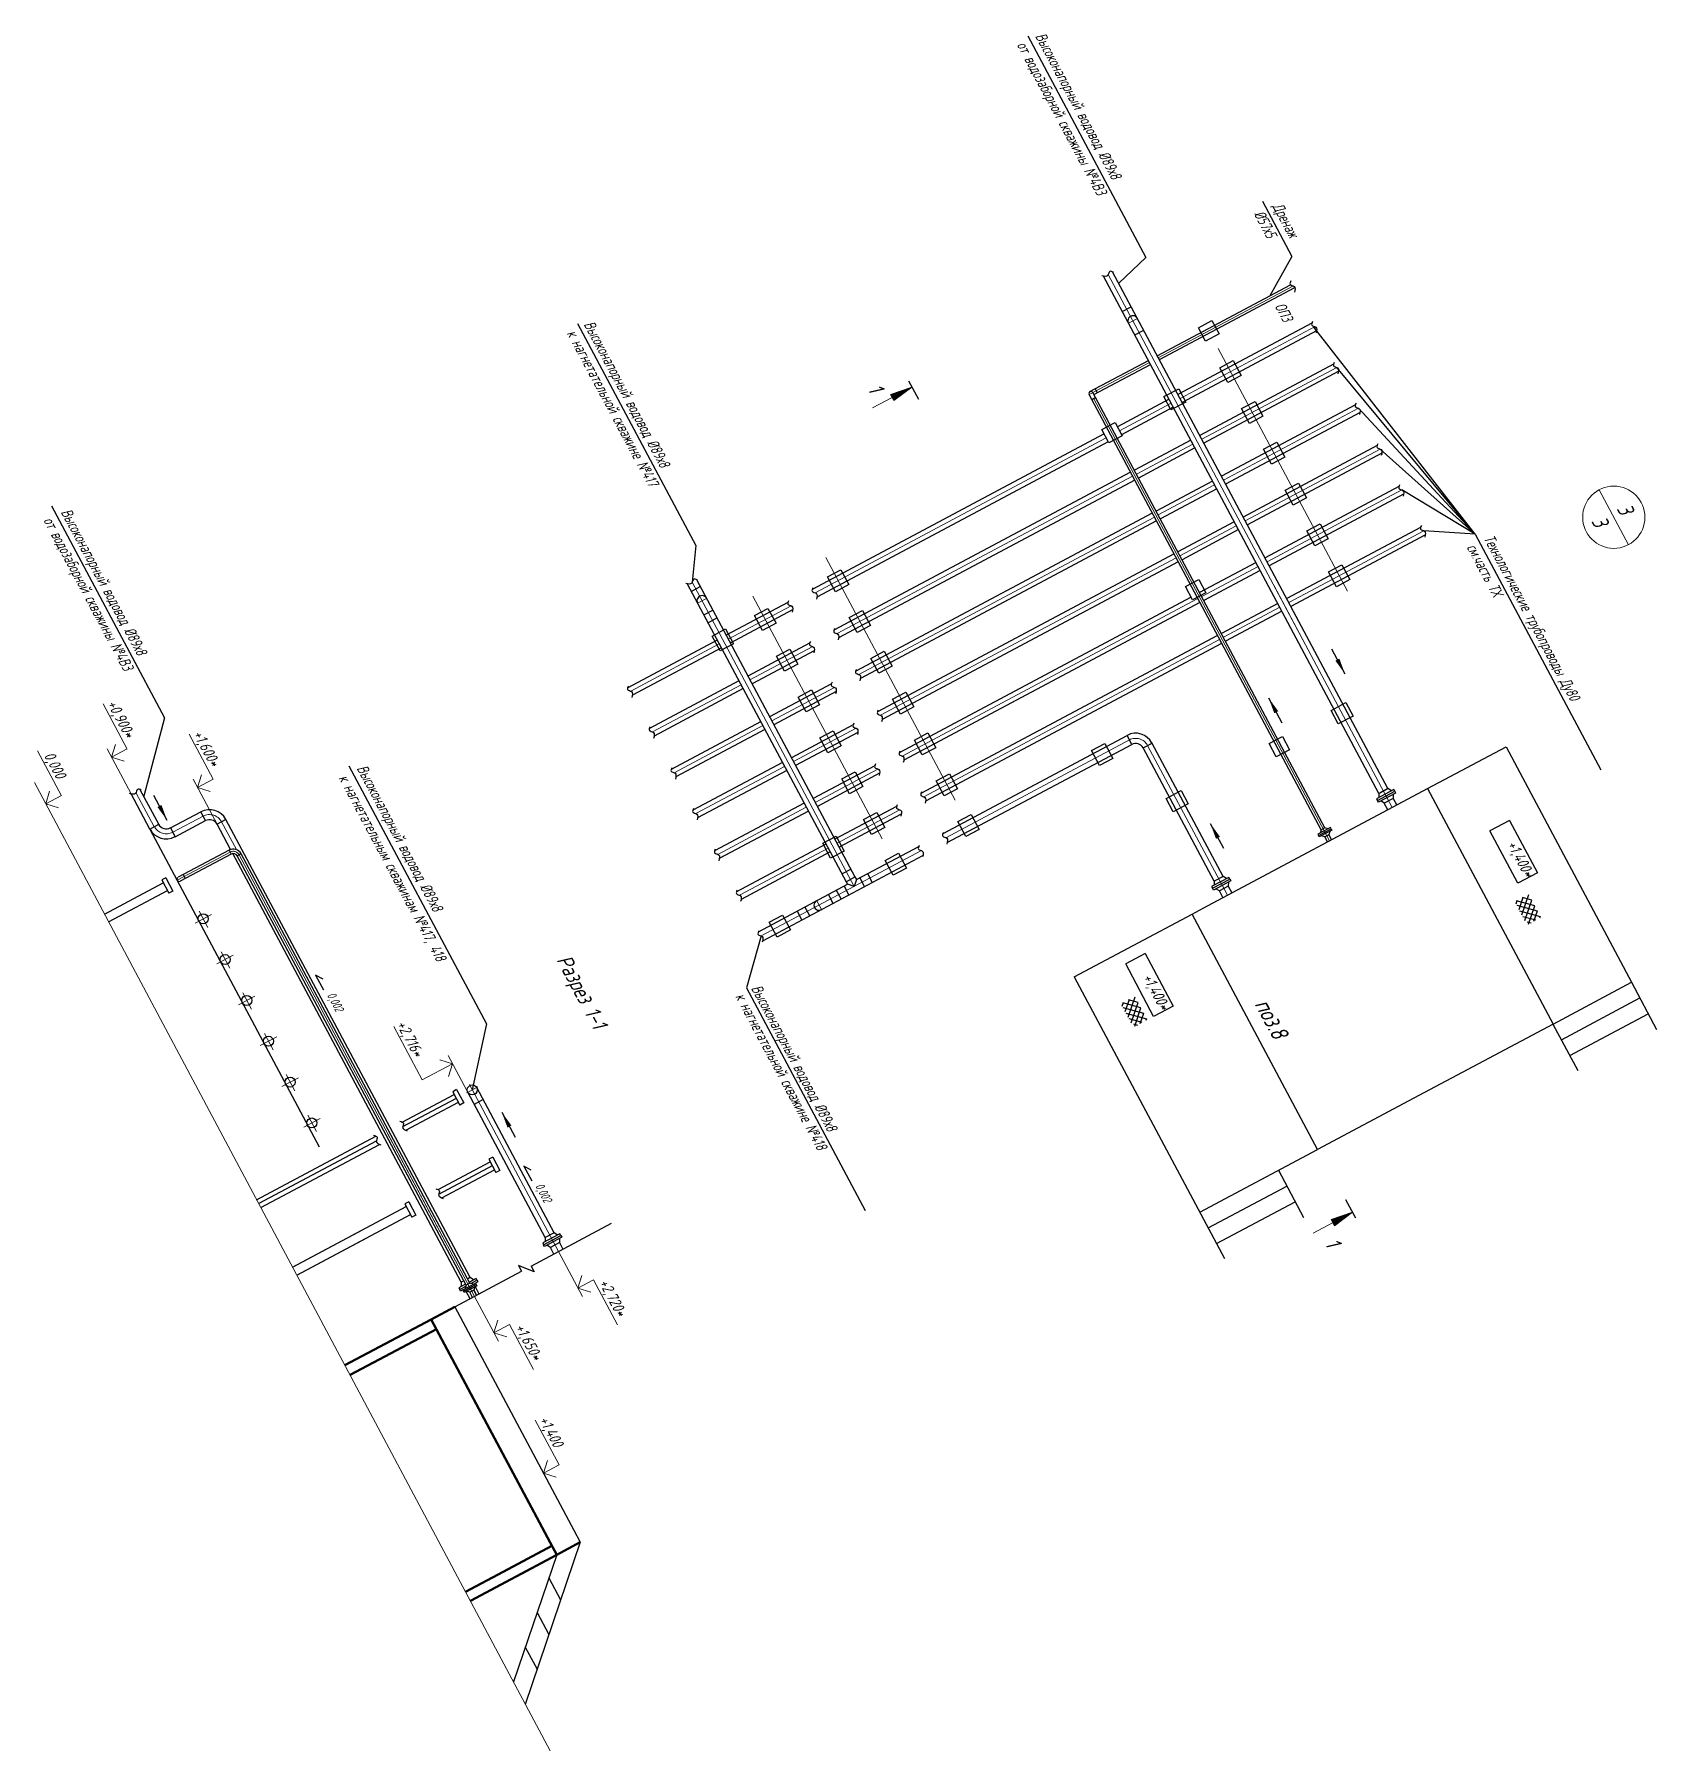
# Model space of a CAD drawing. Extents: x 5370511 to 5386565, y 1010429 to 1053793.
# Drawn here: x 5386550.83 to 5386565.42, y 1010429.3 to 1010444.74 of the extents above.
import ezdxf
from ezdxf.enums import TextEntityAlignment as Align

# ---------------------------------------------------------------- set-up
doc = ezdxf.new("R2010")
doc.units = 0
doc.linetypes.add('осевая2', pattern=[12.5, 8, -1.5, 1.5, -1.5])
for name, color, linetype, lineweight in [('Выноски', 7, 'CONTINUOUS', 18), ('ОНИГМ', 7, 'CONTINUOUS', 30), ('Осевые', 7, 'осевая2', 18), ('Размеры', 7, 'CONTINUOUS', 18), ('Технология 0.2', 7, 'CONTINUOUS', 20), ('Технология 0.5', 7, 'CONTINUOUS', 50)]:
    doc.layers.add(name, color=color, linetype=linetype, lineweight=lineweight)
doc.layers.add('Текст', color=7, linetype='CONTINUOUS')
doc.styles.add('ГОСТ', font='gost_ful.shx', dxfattribs={"oblique": 15})
doc.linetypes.add('земля', pattern='A,15,[35,ESKDSHAPES.SHX,S=1,R=0,X=0,Y=0],0.1', length=15.1)

msp = doc.modelspace()

# ---------------------------------------------------------------- hatches: boundary and pattern name
at = {"layer": 'Размеры'}
h = msp.add_hatch(color=256, dxfattribs=at)
h.dxf.hatch_style = 1
h.paths.add_polyline_path([(5386558.717, 1010441.564), (5386558.555, 1010441.442), (5386558.54, 1010441.47), (5386558.525, 1010441.498)])
h = msp.add_hatch(color=256, dxfattribs=at)
h.dxf.hatch_style = 1
h.paths.add_polyline_path([(5386562.68, 1010434.142), (5386562.488, 1010434.076), (5386562.503, 1010434.048), (5386562.518, 1010434.02)])

# ---------------------------------------------------------------- linework, layer by layer
at = {"layer": 'Выноски'}
msp.add_line((5386564.899, 1010440.64), (5386565.162, 1010440.146), dxfattribs=at)
at = {"layer": 'Выноски', "lineweight": 9}
for p, q in [((5386551.661, 1010438.308), (5386551.446, 1010438.713)), ((5386551.52, 1010438.234), (5386551.555, 1010438.348)), ((5386552.434, 1010438.037), (5386552.219, 1010438.441)), ((5386551.069, 1010437.888), (5386550.853, 1010438.293)), ((5386551.696, 1010437.904), (5386551.48, 1010438.309)), ((5386551.52, 1010438.234), (5386551.661, 1010438.309)), ((5386551.52, 1010438.234), (5386551.635, 1010438.199)), ((5386552.469, 1010437.632), (5386552.253, 1010438.037)), ((5386552.293, 1010437.962), (5386552.328, 1010438.077)), ((5386552.293, 1010437.962), (5386552.434, 1010438.037)), ((5386550.928, 1010437.814), (5386550.963, 1010437.928)), ((5386550.928, 1010437.814), (5386551.069, 1010437.889)), ((5386552.293, 1010437.962), (5386552.408, 1010437.927)), ((5386550.928, 1010437.814), (5386551.043, 1010437.779)), ((5386554.315, 1010435.332), (5386554.059, 1010435.812)), ((5386554.763, 1010435.147), (5386554.547, 1010435.552)), ((5386554.587, 1010435.477), (5386554.315, 1010435.332)), ((5386554.587, 1010435.477), (5386554.472, 1010435.512)), ((5386554.587, 1010435.477), (5386554.552, 1010435.362)), ((5386555.539, 1010433.787), (5386555.755, 1010433.382)), ((5386555.715, 1010433.457), (5386555.75, 1010433.572)), ((5386555.715, 1010433.457), (5386555.856, 1010433.532)), ((5386555.715, 1010433.457), (5386555.83, 1010433.422)), ((5386555.856, 1010433.532), (5386556.071, 1010433.128)), ((5386554.784, 1010433.384), (5386554.999, 1010432.98)), ((5386554.959, 1010433.055), (5386554.994, 1010433.169)), ((5386554.959, 1010433.055), (5386555.1, 1010433.13)), ((5386555.1, 1010433.13), (5386555.316, 1010432.725)), ((5386554.959, 1010433.055), (5386555.074, 1010433.02)), ((5386555.546, 1010431.867), (5386555.331, 1010432.271)), ((5386555.406, 1010431.792), (5386555.441, 1010431.907)), ((5386555.406, 1010431.792), (5386555.546, 1010431.867)), ((5386555.406, 1010431.792), (5386555.52, 1010431.757))]:
    msp.add_line(p, q, dxfattribs=at)
at = {"layer": 'Выноски'}
msp.add_circle((5386565.031, 1010440.393), 0.28, dxfattribs=at)
at = {"layer": 'ОНИГМ', "color": 7, "lineweight": -2}
for p, q in [((5386559.76, 1010444.725), (5386560.823, 1010442.729)), ((5386561.871, 1010443.235), (5386562.136, 1010442.739)), ((5386560.823, 1010442.729), (5386560.578, 1010442.498)), ((5386562.136, 1010442.739), (5386561.937, 1010442.385)), ((5386555.712, 1010442.135), (5386556.775, 1010440.139)), ((5386563.785, 1010440.242), (5386562.334, 1010442.103)), ((5386563.785, 1010440.242), (5386562.539, 1010441.741)), ((5386563.785, 1010440.242), (5386562.735, 1010441.373)), ((5386563.785, 1010440.242), (5386562.931, 1010441.006)), ((5386550.979, 1010440.496), (5386551.996, 1010438.589)), ((5386563.785, 1010440.242), (5386563.126, 1010440.639)), ((5386563.785, 1010440.242), (5386563.322, 1010440.272)), ((5386563.785, 1010440.242), (5386564.914, 1010438.122)), ((5386556.775, 1010440.139), (5386556.742, 1010439.808)), ((5386551.996, 1010438.589), (5386551.809, 1010437.884)), ((5386553.654, 1010438.156), (5386554.891, 1010435.835)), ((5386551.864, 1010437.588), (5386553.388, 1010434.728)), ((5386557.363, 1010436.626), (5386557.231, 1010436.16)), ((5386553.422, 1010436.238), (5386553.355, 1010436.274)), ((5386553.355, 1010436.274), (5386553.426, 1010436.141)), ((5386557.231, 1010436.16), (5386558.299, 1010434.156)), ((5386554.891, 1010435.835), (5386554.764, 1010435.241)), ((5386555.295, 1010434.52), (5386555.228, 1010434.556)), ((5386555.228, 1010434.556), (5386555.299, 1010434.423)), ((5386555.294, 1010433.656), (5386556.018, 1010434.042)), ((5386554.607, 1010433.29), (5386555.208, 1010433.61)), ((5386555.321, 1010433.605), (5386555.181, 1010433.661)), ((5386555.181, 1010433.661), (5386555.208, 1010433.61)), ((5386555.294, 1010433.656), (5386555.321, 1010433.605)), ((5386554.748, 1010433.365), (5386554.858, 1010433.424))]:
    msp.add_line(p, q, dxfattribs=at)
at = {"layer": 'ОНИГМ', "color": 7}
for p, q in [((5386562.919, 1010437.909), (5386560.44, 1010442.563)), ((5386563, 1010437.952), (5386560.523, 1010442.601)), ((5386560.925, 1010441.846), (5386562.124, 1010442.484)), ((5386560.944, 1010441.811), (5386562.162, 1010442.46)), ((5386560.609, 1010442.244), (5386560.69, 1010442.287)), ((5386560.722, 1010442.033), (5386560.803, 1010442.075)), ((5386560.32, 1010441.523), (5386560.845, 1010441.803)), ((5386560.356, 1010441.498), (5386560.863, 1010441.768)), ((5386556.698, 1010439.795), (5386558.126, 1010437.114)), ((5386556.734, 1010439.726), (5386556.815, 1010439.769)), ((5386556.781, 1010439.832), (5386558.206, 1010437.157)), ((5386556.847, 1010439.514), (5386556.927, 1010439.557)), ((5386558.998, 1010437.549), (5386560.654, 1010438.431)), ((5386559.036, 1010437.466), (5386560.696, 1010438.35)), ((5386560.696, 1010438.35), (5386560.653, 1010438.431)), ((5386560.797, 1010438.32), (5386560.878, 1010438.362)), ((5386561.517, 1010437.162), (5386560.877, 1010438.363)), ((5386561.437, 1010437.119), (5386560.797, 1010438.32)), ((5386552.049, 1010437.599), (5386552.322, 1010437.744)), ((5386552.092, 1010437.519), (5386552.364, 1010437.664)), ((5386552.591, 1010437.404), (5386552.469, 1010437.632)), ((5386554.718, 1010433.605), (5386552.549, 1010437.675)), ((5386558.219, 1010437.133), (5386558.78, 1010437.432)), ((5386554.637, 1010433.562), (5386552.61, 1010437.368)), ((5386557.377, 1010436.582), (5386558.818, 1010437.35)), ((5386557.338, 1010436.664), (5386558.138, 1010437.091)), ((5386558.126, 1010437.114), (5386558.206, 1010437.157)), ((5386558.126, 1010437.114), (5386558.138, 1010437.091)), ((5386558.2, 1010437.072), (5386558.138, 1010437.091)), ((5386558.219, 1010437.133), (5386558.2, 1010437.072)), ((5386558.206, 1010437.157), (5386558.219, 1010437.133)), ((5386558.249, 1010437.149), (5386558.292, 1010437.069)), ((5386558.01, 1010436.919), (5386557.968, 1010437)), ((5386558.108, 1010437.074), (5386558.15, 1010436.994)), ((5386557.799, 1010436.806), (5386557.756, 1010436.887)), ((5386555.501, 1010433.956), (5386554.804, 1010435.263)), ((5386555.42, 1010433.913), (5386554.724, 1010435.22)), ((5386554.862, 1010435.154), (5386554.782, 1010435.111)), ((5386554.665, 1010433.511), (5386554.637, 1010433.562)), ((5386554.745, 1010433.554), (5386554.718, 1010433.605))]:
    msp.add_line(p, q, dxfattribs=at)
at = {"layer": 'ОНИГМ', "color": 253, "lineweight": -2}
for p, q in [((5386562.315, 1010442.138), (5386561.111, 1010441.496)), ((5386562.358, 1010442.07), (5386561.149, 1010441.426)), ((5386562.511, 1010441.771), (5386561.307, 1010441.129)), ((5386561.488, 1010441.738), (5386561.608, 1010441.802)), ((5386561.56, 1010441.604), (5386561.488, 1010441.738)), ((5386561.608, 1010441.802), (5386561.68, 1010441.668)), ((5386562.553, 1010441.703), (5386561.344, 1010441.059)), ((5386561.68, 1010441.668), (5386561.56, 1010441.604)), ((5386561.031, 1010441.454), (5386560.566, 1010441.206)), ((5386561.684, 1010441.371), (5386561.804, 1010441.435)), ((5386561.804, 1010441.435), (5386561.875, 1010441.301)), ((5386561.068, 1010441.383), (5386560.604, 1010441.135)), ((5386562.707, 1010441.404), (5386561.502, 1010440.762)), ((5386562.749, 1010441.336), (5386561.54, 1010440.692)), ((5386561.755, 1010441.237), (5386561.684, 1010441.371)), ((5386561.875, 1010441.301), (5386561.755, 1010441.237)), ((5386560.446, 1010441.142), (5386557.821, 1010439.744)), ((5386560.484, 1010441.071), (5386557.864, 1010439.675)), ((5386561.226, 1010441.086), (5386560.719, 1010440.816)), ((5386561.264, 1010441.016), (5386560.757, 1010440.746)), ((5386562.902, 1010441.037), (5386561.698, 1010440.395)), ((5386562.944, 1010440.968), (5386561.736, 1010440.324)), ((5386561.88, 1010441.004), (5386562, 1010441.068)), ((5386561.951, 1010440.87), (5386561.88, 1010441.004)), ((5386562, 1010441.068), (5386562.071, 1010440.934)), ((5386560.684, 1010440.798), (5386558.017, 1010439.376)), ((5386562.071, 1010440.934), (5386561.951, 1010440.87)), ((5386560.722, 1010440.727), (5386558.059, 1010439.308)), ((5386561.422, 1010440.719), (5386560.915, 1010440.449)), ((5386561.46, 1010440.649), (5386560.953, 1010440.379)), ((5386563.098, 1010440.669), (5386561.894, 1010440.028)), ((5386562.075, 1010440.637), (5386562.195, 1010440.701)), ((5386562.195, 1010440.701), (5386562.267, 1010440.567)), ((5386563.14, 1010440.601), (5386561.931, 1010439.957)), ((5386562.147, 1010440.503), (5386562.075, 1010440.637)), ((5386562.267, 1010440.567), (5386562.147, 1010440.503)), ((5386560.88, 1010440.43), (5386558.213, 1010439.009)), ((5386560.918, 1010440.36), (5386558.255, 1010438.941)), ((5386561.618, 1010440.352), (5386561.111, 1010440.082)), ((5386562.271, 1010440.27), (5386562.391, 1010440.334)), ((5386562.391, 1010440.334), (5386562.462, 1010440.199)), ((5386561.655, 1010440.282), (5386561.148, 1010440.011)), ((5386563.293, 1010440.302), (5386562.089, 1010439.661)), ((5386563.336, 1010440.234), (5386562.127, 1010439.59)), ((5386562.342, 1010440.136), (5386562.271, 1010440.27)), ((5386562.462, 1010440.199), (5386562.342, 1010440.136)), ((5386561.076, 1010440.063), (5386558.408, 1010438.642)), ((5386557.958, 1010439.857), (5386558.078, 1010439.921)), ((5386558.078, 1010439.921), (5386558.15, 1010439.787)), ((5386561.113, 1010439.993), (5386558.45, 1010438.574)), ((5386561.813, 1010439.985), (5386561.306, 1010439.715)), ((5386561.851, 1010439.914), (5386561.344, 1010439.644)), ((5386562.466, 1010439.903), (5386562.586, 1010439.966)), ((5386562.538, 1010439.768), (5386562.466, 1010439.903)), ((5386562.586, 1010439.966), (5386562.658, 1010439.832)), ((5386558.03, 1010439.723), (5386557.958, 1010439.857)), ((5386558.15, 1010439.787), (5386558.03, 1010439.723)), ((5386562.658, 1010439.832), (5386562.538, 1010439.768)), ((5386557.603, 1010439.627), (5386557.048, 1010439.331)), ((5386557.304, 1010439.509), (5386557.424, 1010439.573)), ((5386557.424, 1010439.573), (5386557.496, 1010439.439)), ((5386561.229, 1010439.674), (5386558.604, 1010438.275)), ((5386561.309, 1010439.626), (5386558.646, 1010438.207)), ((5386562.009, 1010439.618), (5386561.502, 1010439.348)), ((5386557.645, 1010439.559), (5386557.085, 1010439.261)), ((5386557.376, 1010439.375), (5386557.304, 1010439.509)), ((5386557.496, 1010439.439), (5386557.376, 1010439.375)), ((5386558.154, 1010439.49), (5386558.274, 1010439.554)), ((5386558.225, 1010439.356), (5386558.154, 1010439.49)), ((5386558.345, 1010439.42), (5386558.225, 1010439.356)), ((5386558.274, 1010439.554), (5386558.345, 1010439.42)), ((5386562.046, 1010439.547), (5386561.54, 1010439.277)), ((5386556.967, 1010439.288), (5386556.162, 1010438.859)), ((5386557.798, 1010439.26), (5386557.243, 1010438.964)), ((5386561.467, 1010439.329), (5386558.799, 1010437.908)), ((5386561.504, 1010439.258), (5386558.842, 1010437.84)), ((5386557.005, 1010439.218), (5386556.204, 1010438.791)), ((5386557.84, 1010439.192), (5386557.281, 1010438.894)), ((5386557.5, 1010439.142), (5386557.62, 1010439.206)), ((5386557.571, 1010439.008), (5386557.5, 1010439.142)), ((5386557.62, 1010439.206), (5386557.691, 1010439.072)), ((5386558.349, 1010439.123), (5386558.469, 1010439.187)), ((5386558.421, 1010438.989), (5386558.349, 1010439.123)), ((5386558.469, 1010439.187), (5386558.541, 1010439.053)), ((5386557.691, 1010439.072), (5386557.571, 1010439.008)), ((5386558.541, 1010439.053), (5386558.421, 1010438.989)), ((5386557.163, 1010438.921), (5386556.357, 1010438.492)), ((5386557.2, 1010438.851), (5386556.4, 1010438.424)), ((5386557.994, 1010438.893), (5386557.439, 1010438.597)), ((5386558.036, 1010438.825), (5386557.477, 1010438.526)), ((5386557.696, 1010438.775), (5386557.816, 1010438.839)), ((5386557.816, 1010438.839), (5386557.887, 1010438.704)), ((5386558.545, 1010438.756), (5386558.665, 1010438.82)), ((5386558.665, 1010438.82), (5386558.737, 1010438.686)), ((5386557.767, 1010438.641), (5386557.696, 1010438.775)), ((5386557.887, 1010438.704), (5386557.767, 1010438.641)), ((5386558.616, 1010438.622), (5386558.545, 1010438.756)), ((5386558.737, 1010438.686), (5386558.616, 1010438.622)), ((5386557.358, 1010438.554), (5386556.553, 1010438.125)), ((5386557.396, 1010438.484), (5386556.595, 1010438.057)), ((5386558.189, 1010438.526), (5386557.635, 1010438.23)), ((5386558.232, 1010438.457), (5386557.672, 1010438.159)), ((5386557.891, 1010438.408), (5386558.011, 1010438.471)), ((5386557.963, 1010438.273), (5386557.891, 1010438.408)), ((5386558.083, 1010438.337), (5386557.963, 1010438.273)), ((5386558.011, 1010438.471), (5386558.083, 1010438.337)), ((5386558.741, 1010438.389), (5386558.861, 1010438.453)), ((5386558.812, 1010438.255), (5386558.741, 1010438.389)), ((5386558.861, 1010438.453), (5386558.932, 1010438.319)), ((5386557.554, 1010438.187), (5386556.749, 1010437.758)), ((5386558.932, 1010438.319), (5386558.812, 1010438.255)), ((5386557.592, 1010438.116), (5386556.791, 1010437.69)), ((5386558.385, 1010438.158), (5386557.83, 1010437.863)), ((5386558.427, 1010438.09), (5386557.868, 1010437.792)), ((5386558.087, 1010438.04), (5386558.207, 1010438.104)), ((5386558.158, 1010437.906), (5386558.087, 1010438.04)), ((5386558.207, 1010438.104), (5386558.278, 1010437.97)), ((5386558.936, 1010438.022), (5386559.056, 1010438.086)), ((5386559.008, 1010437.887), (5386558.936, 1010438.022)), ((5386559.056, 1010438.086), (5386559.128, 1010437.951)), ((5386558.278, 1010437.97), (5386558.158, 1010437.906)), ((5386559.128, 1010437.951), (5386559.008, 1010437.887)), ((5386557.75, 1010437.82), (5386556.944, 1010437.391)), ((5386557.787, 1010437.749), (5386556.986, 1010437.323)), ((5386558.581, 1010437.791), (5386558.026, 1010437.496)), ((5386558.623, 1010437.723), (5386558.063, 1010437.425)), ((5386558.282, 1010437.673), (5386558.402, 1010437.737)), ((5386558.402, 1010437.737), (5386558.474, 1010437.603)), ((5386558.354, 1010437.539), (5386558.282, 1010437.673)), ((5386558.474, 1010437.603), (5386558.354, 1010437.539)), ((5386557.945, 1010437.453), (5386557.14, 1010437.024)), ((5386557.983, 1010437.382), (5386557.182, 1010436.955)), ((5386564.152, 1010436.915), (5386564.163, 1010436.947)), ((5386564.32, 1010436.898), (5386564.156, 1010436.943)), ((5386564.179, 1010436.865), (5386564.216, 1010436.975)), ((5386564.205, 1010436.815), (5386564.267, 1010436.998)), ((5386564.293, 1010436.948), (5386564.209, 1010436.971)), ((5386564.232, 1010436.766), (5386564.293, 1010436.948)), ((5386564.346, 1010436.849), (5386564.161, 1010436.899)), ((5386564.373, 1010436.799), (5386564.187, 1010436.849)), ((5386564.33, 1010436.768), (5386564.214, 1010436.799)), ((5386564.264, 1010436.733), (5386564.32, 1010436.898)), ((5386564.313, 1010436.759), (5386564.345, 1010436.852)), ((5386564.366, 1010436.788), (5386564.371, 1010436.802)), ((5386564.251, 1010436.754), (5386564.288, 1010436.744)), ((5386560.61, 1010435.996), (5386560.621, 1010436.027)), ((5386560.778, 1010435.979), (5386560.614, 1010436.024)), ((5386560.637, 1010435.946), (5386560.674, 1010436.055)), ((5386560.663, 1010435.896), (5386560.725, 1010436.079)), ((5386560.752, 1010436.029), (5386560.667, 1010436.052)), ((5386560.69, 1010435.846), (5386560.752, 1010436.029)), ((5386560.805, 1010435.929), (5386560.619, 1010435.98)), ((5386560.831, 1010435.879), (5386560.645, 1010435.93)), ((5386560.788, 1010435.849), (5386560.672, 1010435.88)), ((5386560.722, 1010435.814), (5386560.778, 1010435.979)), ((5386560.772, 1010435.84), (5386560.803, 1010435.932)), ((5386560.825, 1010435.868), (5386560.83, 1010435.883)), ((5386560.71, 1010435.835), (5386560.746, 1010435.825))]:
    msp.add_line(p, q, dxfattribs=at)
at = {"layer": 'ОНИГМ', "color": 0, "lineweight": -2}
for p, q in [((5386561.297, 1010442.098), (5386561.417, 1010442.162)), ((5386561.36, 1010441.978), (5386561.297, 1010442.098)), ((5386561.481, 1010442.042), (5386561.36, 1010441.978)), ((5386561.417, 1010442.162), (5386561.481, 1010442.042)), ((5386560.983, 1010441.478), (5386561.118, 1010441.549)), ((5386561.047, 1010441.358), (5386560.983, 1010441.478)), ((5386561.181, 1010441.429), (5386561.047, 1010441.358)), ((5386561.118, 1010441.549), (5386561.181, 1010441.429)), ((5386560.426, 1010441.181), (5386560.546, 1010441.245)), ((5386560.49, 1010441.061), (5386560.426, 1010441.181)), ((5386560.61, 1010441.125), (5386560.49, 1010441.061)), ((5386560.546, 1010441.245), (5386560.61, 1010441.125)), ((5386556.885, 1010439.444), (5386556.965, 1010439.487)), ((5386556.923, 1010439.324), (5386557.043, 1010439.388)), ((5386556.994, 1010439.19), (5386556.923, 1010439.324)), ((5386557.114, 1010439.254), (5386556.994, 1010439.19)), ((5386557.043, 1010439.388), (5386557.114, 1010439.254)), ((5386560.333, 1010438.294), (5386560.453, 1010438.358)), ((5386560.453, 1010438.358), (5386560.524, 1010438.224)), ((5386560.404, 1010438.16), (5386560.333, 1010438.294)), ((5386560.524, 1010438.224), (5386560.404, 1010438.16)), ((5386561.005, 1010437.864), (5386561.14, 1010437.936)), ((5386561.005, 1010437.864), (5386561.14, 1010437.935)), ((5386561.069, 1010437.744), (5386561.005, 1010437.864)), ((5386561.069, 1010437.744), (5386561.005, 1010437.864)), ((5386561.14, 1010437.936), (5386561.203, 1010437.816)), ((5386561.14, 1010437.935), (5386561.204, 1010437.815)), ((5386559.132, 1010437.655), (5386559.252, 1010437.719)), ((5386559.252, 1010437.719), (5386559.323, 1010437.584)), ((5386561.203, 1010437.816), (5386561.069, 1010437.744)), ((5386561.204, 1010437.815), (5386561.069, 1010437.744)), ((5386559.203, 1010437.52), (5386559.132, 1010437.655)), ((5386559.323, 1010437.584), (5386559.203, 1010437.52)), ((5386557.916, 1010437.46), (5386558.036, 1010437.524)), ((5386557.987, 1010437.326), (5386557.916, 1010437.46)), ((5386558.036, 1010437.524), (5386558.108, 1010437.39)), ((5386558.108, 1010437.39), (5386557.987, 1010437.326)), ((5386558.478, 1010437.306), (5386558.598, 1010437.37)), ((5386558.549, 1010437.172), (5386558.478, 1010437.306)), ((5386558.598, 1010437.37), (5386558.67, 1010437.236)), ((5386551.456, 1010436.823), (5386551.985, 1010437.105)), ((5386552.007, 1010437.149), (5386551.972, 1010437.13)), ((5386551.972, 1010437.13), (5386552.036, 1010437.01)), ((5386552.007, 1010437.149), (5386552.071, 1010437.029)), ((5386552.007, 1010437.149), (5386552.071, 1010437.029)), ((5386558.088, 1010437.184), (5386558.169, 1010437.227)), ((5386558.319, 1010437.187), (5386558.362, 1010437.107)), ((5386558.67, 1010437.236), (5386558.549, 1010437.172)), ((5386551.493, 1010436.753), (5386552.023, 1010437.035)), ((5386552.071, 1010437.029), (5386552.036, 1010437.01)), ((5386558.038, 1010437.037), (5386558.081, 1010436.956)), ((5386557.435, 1010436.75), (5386557.555, 1010436.814)), ((5386557.555, 1010436.814), (5386557.626, 1010436.68)), ((5386557.686, 1010436.85), (5386557.729, 1010436.769)), ((5386557.506, 1010436.616), (5386557.435, 1010436.75)), ((5386557.626, 1010436.68), (5386557.506, 1010436.616)), ((5386554.624, 1010435.244), (5386554.589, 1010435.225)), ((5386554.624, 1010435.244), (5386554.688, 1010435.124)), ((5386554.624, 1010435.244), (5386554.688, 1010435.124)), ((5386554.135, 1010434.952), (5386554.602, 1010435.2)), ((5386554.621, 1010435.165), (5386554.138, 1010434.908)), ((5386554.167, 1010434.878), (5386554.639, 1010435.13)), ((5386554.589, 1010435.225), (5386554.653, 1010435.105)), ((5386554.688, 1010435.124), (5386554.653, 1010435.105)), ((5386552.825, 1010434.253), (5386553.898, 1010434.825)), ((5386553.901, 1010434.781), (5386552.844, 1010434.218)), ((5386552.863, 1010434.183), (5386553.93, 1010434.751)), ((5386554.948, 1010434.636), (5386554.912, 1010434.618)), ((5386554.948, 1010434.636), (5386555.011, 1010434.516)), ((5386554.948, 1010434.636), (5386555.011, 1010434.516)), ((5386554.459, 1010434.344), (5386554.925, 1010434.593)), ((5386554.944, 1010434.558), (5386554.462, 1010434.301)), ((5386554.491, 1010434.27), (5386554.963, 1010434.522)), ((5386554.912, 1010434.618), (5386554.976, 1010434.497)), ((5386555.011, 1010434.516), (5386554.976, 1010434.497)), ((5386553.149, 1010433.646), (5386554.171, 1010434.191)), ((5386554.193, 1010434.234), (5386554.157, 1010434.215)), ((5386554.157, 1010434.215), (5386554.221, 1010434.095)), ((5386554.193, 1010434.234), (5386554.257, 1010434.114)), ((5386554.193, 1010434.234), (5386554.257, 1010434.114)), ((5386553.186, 1010433.575), (5386554.208, 1010434.12)), ((5386554.257, 1010434.114), (5386554.221, 1010434.095)), ((5386553.149, 1010433.646), (5386553.784, 1010433.985)), ((5386553.186, 1010433.575), (5386553.822, 1010433.914))]:
    msp.add_line(p, q, dxfattribs=at)
at = {"layer": 'ОНИГМ'}
for p, q in [((5386562.398, 1010437.581), (5386560.312, 1010441.497)), ((5386560.372, 1010441.469), (5386560.337, 1010441.45)), ((5386562.433, 1010437.6), (5386560.347, 1010441.515)), ((5386560.366, 1010441.549), (5386560.385, 1010441.513)), ((5386551.864, 1010437.588), (5386551.696, 1010437.904)), ((5386551.944, 1010437.631), (5386551.778, 1010437.942)), ((5386562.994, 1010437.948), (5386562.926, 1010437.912)), ((5386562.994, 1010437.948), (5386562.926, 1010437.912)), ((5386552.364, 1010437.664), (5386552.322, 1010437.744)), ((5386551.864, 1010437.588), (5386551.944, 1010437.631)), ((5386552.049, 1010437.599), (5386552.092, 1010437.519)), ((5386552.549, 1010437.675), (5386552.469, 1010437.632)), ((5386552.577, 1010437.398), (5386552.118, 1010437.154)), ((5386552.596, 1010437.363), (5386552.137, 1010437.118)), ((5386552.577, 1010437.398), (5386552.596, 1010437.363)), ((5386552.685, 1010437.365), (5386552.65, 1010437.347)), ((5386554.708, 1010433.484), (5386552.65, 1010437.347)), ((5386554.743, 1010433.503), (5386552.685, 1010437.365)), ((5386552.165, 1010437.179), (5386552.183, 1010437.143)), ((5386561.511, 1010437.158), (5386561.443, 1010437.122)), ((5386555.494, 1010433.953), (5386555.427, 1010433.917)), ((5386554.739, 1010433.55), (5386554.723, 1010433.541)), ((5386554.687, 1010433.523), (5386554.671, 1010433.514)), ((5386554.743, 1010433.503), (5386554.708, 1010433.484)), ((5386554.766, 1010433.375), (5386554.742, 1010433.421)), ((5386554.801, 1010433.394), (5386554.777, 1010433.44))]:
    msp.add_line(p, q, dxfattribs=at)
at = {"layer": 'ОНИГМ', "lineweight": -2}
for p, q in [((5386561.178, 1010439.769), (5386561.298, 1010439.833)), ((5386561.242, 1010439.649), (5386561.178, 1010439.769)), ((5386561.298, 1010439.833), (5386561.362, 1010439.713)), ((5386561.362, 1010439.713), (5386561.242, 1010439.649)), ((5386562.488, 1010438.654), (5386562.622, 1010438.725)), ((5386562.552, 1010438.534), (5386562.488, 1010438.654)), ((5386562.622, 1010438.725), (5386562.686, 1010438.605)), ((5386562.686, 1010438.605), (5386562.552, 1010438.534)), ((5386561.93, 1010438.357), (5386562.05, 1010438.42)), ((5386561.994, 1010438.237), (5386561.93, 1010438.357)), ((5386562.05, 1010438.42), (5386562.114, 1010438.3)), ((5386562.114, 1010438.3), (5386561.994, 1010438.237)), ((5386564.094, 1010437.665), (5386563.917, 1010437.571)), ((5386564.168, 1010437.1), (5386563.917, 1010437.571)), ((5386564.094, 1010437.665), (5386564.345, 1010437.194)), ((5386564.345, 1010437.194), (5386564.168, 1010437.1)), ((5386560.817, 1010436.468), (5386560.641, 1010436.374)), ((5386560.892, 1010435.902), (5386560.641, 1010436.374)), ((5386560.817, 1010436.468), (5386561.068, 1010435.996)), ((5386561.068, 1010435.996), (5386560.892, 1010435.902))]:
    msp.add_line(p, q, dxfattribs=at)
at = {"layer": 'ОНИГМ', "color": 253}
for p, q in [((5386563.356, 1010437.952), (5386564.062, 1010438.328)), ((5386564.062, 1010438.328), (5386565.191, 1010436.21)), ((5386560.179, 1010436.259), (5386561.238, 1010436.823)), ((5386560.179, 1010436.259), (5386561.53, 1010433.724)), ((5386564.485, 1010435.834), (5386565.191, 1010436.21)), ((5386565.191, 1010436.21), (5386565.416, 1010435.786)), ((5386564.56, 1010435.692), (5386565.266, 1010436.069)), ((5386564.635, 1010435.551), (5386565.341, 1010435.927)), ((5386564.484, 1010435.833), (5386564.706, 1010435.416)), ((5386561.308, 1010434.141), (5386562.367, 1010434.705)), ((5386562.015, 1010434.518), (5386562.24, 1010434.094)), ((5386561.384, 1010434), (5386562.09, 1010434.376)), ((5386561.459, 1010433.859), (5386562.165, 1010434.235)), ((5386554.607, 1010433.29), (5386555.066, 1010432.429)), ((5386555.066, 1010432.429), (5386555.677, 1010431.282)), ((5386555.677, 1010431.282), (5386555.736, 1010431.172)), ((5386555.736, 1010431.172), (5386555.239, 1010429.712)), ((5386555.524, 1010431.059), (5386555.135, 1010429.917)), ((5386555.453, 1010430.852), (5386555.559, 1010430.653)), ((5386555.347, 1010430.54), (5386555.453, 1010430.341)), ((5386555.241, 1010430.229), (5386555.347, 1010430.03))]:
    msp.add_line(p, q, dxfattribs=at)
at = {"layer": 'ОНИГМ'}
for points in [[(5386561.339, 1010436.877), (5386563.356, 1010437.952)], [(5386563.031, 1010437.932), (5386563, 1010437.952), (5386562.919, 1010437.909), (5386562.919, 1010437.872)], [(5386563.031, 1010437.932), (5386563, 1010437.952), (5386562.919, 1010437.909), (5386562.919, 1010437.872)], [(5386563.047, 1010437.9), (5386563.047, 1010437.864), (5386562.966, 1010437.821), (5386562.936, 1010437.841)], [(5386563.047, 1010437.9), (5386563.047, 1010437.864), (5386562.966, 1010437.821), (5386562.936, 1010437.841)], [(5386563.047, 1010437.864), (5386563.079, 1010437.804)], [(5386563.356, 1010437.952), (5386563.356, 1010437.952), (5386564.485, 1010435.834)], [(5386562.998, 1010437.761), (5386562.966, 1010437.821)], [(5386562.463, 1010437.591), (5386562.433, 1010437.6), (5386562.398, 1010437.581), (5386562.389, 1010437.551)], [(5386562.476, 1010437.567), (5386562.467, 1010437.537), (5386562.432, 1010437.518), (5386562.402, 1010437.527)], [(5386562.456, 1010437.472), (5386562.432, 1010437.518)], [(5386562.467, 1010437.537), (5386562.491, 1010437.491)], [(5386561.548, 1010437.142), (5386561.517, 1010437.162), (5386561.437, 1010437.119), (5386561.436, 1010437.082)], [(5386561.565, 1010437.11), (5386561.564, 1010437.074), (5386561.484, 1010437.031), (5386561.453, 1010437.051)], [(5386561.516, 1010436.971), (5386561.484, 1010437.031)], [(5386561.564, 1010437.074), (5386561.596, 1010437.014)], [(5386562.367, 1010434.705), (5386561.238, 1010436.823), (5386561.339, 1010436.877)], [(5386564.485, 1010435.834), (5386563.231, 1010435.166)], [(5386563.231, 1010435.166), (5386562.367, 1010434.705)], [(5386555.531, 1010433.936), (5386555.501, 1010433.956), (5386555.42, 1010433.913), (5386555.42, 1010433.876)], [(5386555.548, 1010433.905), (5386555.548, 1010433.868), (5386555.467, 1010433.825), (5386555.436, 1010433.845)], [(5386555.548, 1010433.868), (5386555.579, 1010433.808)], [(5386555.499, 1010433.765), (5386555.467, 1010433.825)], [(5386554.776, 1010433.533), (5386554.745, 1010433.554), (5386554.723, 1010433.541)], [(5386554.752, 1010433.5), (5386554.806, 1010433.53), (5386554.798, 1010433.545), (5386554.738, 1010433.513)], [(5386554.703, 1010433.494), (5386554.642, 1010433.462), (5386554.651, 1010433.447), (5386554.705, 1010433.476)], [(5386554.68, 1010433.442), (5386554.659, 1010433.431), (5386554.651, 1010433.447), (5386554.684, 1010433.465)], [(5386554.687, 1010433.523), (5386554.665, 1010433.511), (5386554.664, 1010433.474)], [(5386554.708, 1010433.484), (5386554.699, 1010433.454)], [(5386554.721, 1010433.427), (5386554.712, 1010433.423), (5386554.705, 1010433.427)], [(5386554.786, 1010433.47), (5386554.777, 1010433.44), (5386554.742, 1010433.421), (5386554.712, 1010433.43)], [(5386554.744, 1010433.363), (5386554.712, 1010433.423)], [(5386554.766, 1010433.375), (5386554.742, 1010433.421)], [(5386554.773, 1010433.494), (5386554.743, 1010433.503)], [(5386554.772, 1010433.512), (5386554.806, 1010433.53), (5386554.815, 1010433.514), (5386554.793, 1010433.503)], [(5386554.777, 1010433.44), (5386554.801, 1010433.394)], [(5386554.792, 1010433.473), (5386554.792, 1010433.466), (5386554.783, 1010433.461)], [(5386554.792, 1010433.466), (5386554.824, 1010433.406)]]:
    msp.add_lwpolyline(points, dxfattribs=at)
for points in [[(5386562.905, 1010437.845), (5386563.061, 1010437.928), (5386563.053, 1010437.943), (5386562.897, 1010437.86)], [(5386562.905, 1010437.845), (5386563.061, 1010437.928), (5386563.069, 1010437.912), (5386562.914, 1010437.829)], [(5386562.369, 1010437.541), (5386562.376, 1010437.529), (5386562.489, 1010437.589), (5386562.482, 1010437.601)], [(5386562.382, 1010437.517), (5386562.376, 1010437.529), (5386562.489, 1010437.589), (5386562.495, 1010437.577)], [(5386561.423, 1010437.055), (5386561.578, 1010437.138), (5386561.57, 1010437.153), (5386561.414, 1010437.07)], [(5386561.423, 1010437.055), (5386561.578, 1010437.138), (5386561.587, 1010437.122), (5386561.431, 1010437.039)], [(5386555.406, 1010433.849), (5386555.562, 1010433.932), (5386555.553, 1010433.948), (5386555.398, 1010433.865)], [(5386555.406, 1010433.849), (5386555.562, 1010433.932), (5386555.57, 1010433.917), (5386555.414, 1010433.834)], [(5386554.686, 1010433.432), (5386554.68, 1010433.444), (5386554.792, 1010433.504), (5386554.799, 1010433.492)], [(5386554.692, 1010433.42), (5386554.686, 1010433.432), (5386554.799, 1010433.492), (5386554.805, 1010433.48)]]:
    msp.add_lwpolyline(points, close=True, dxfattribs=at)
at = {"layer": 'ОНИГМ', "color": 253}
for centre in [(5386552.345, 1010436.781), (5386552.541, 1010436.414), (5386552.736, 1010436.046), (5386552.931, 1010435.679), (5386553.126, 1010435.312), (5386553.321, 1010434.944)]:
    msp.add_circle(centre, 0.0451, dxfattribs=at)
at = {"layer": 'ОНИГМ', "color": 7}
msp.add_circle((5386554.764, 1010435.241), 0.0451, dxfattribs=at)
for centre, radius, start, end in [((5386560.706, 1010442.16), 0.0456, 28.0492, 208.0492), ((5386556.831, 1010439.642), 0.0456, 28.0492, 208.0492), ((5386560.731, 1010438.284), 0.166, 28.0492, 118.0486), ((5386560.731, 1010438.284), 0.0746, 28.0492, 118.0503), ((5386557.883, 1010436.903), 0.0456, 118.0491, 298.0491)]:
    msp.add_arc(centre, radius, start, end, dxfattribs=at)
at = {"layer": 'ОНИГМ'}
for centre, radius, start, end in [((5386560.329, 1010441.506), 0.0197, 28.0379, 208.051), ((5386552.401, 1010437.595), 0.168, 28.2098, 117.9826), ((5386552.012, 1010437.668), 0.168, 208.2098, 297.9826), ((5386552.012, 1010437.668), 0.0775, 208.3633, 297.919), ((5386552.401, 1010437.595), 0.0775, 28.3633, 117.919), ((5386552.615, 1010437.328), 0.0799, 28.0467, 118.032), ((5386552.615, 1010437.328), 0.0401, 28.054, 118.0248), ((5386552.127, 1010437.136), 0.0197, 118.0379, 298.051)]:
    msp.add_arc(centre, radius, start, end, dxfattribs=at)
at = {"layer": 'ОНИГМ', "color": 7, "lineweight": -2}
for points in [[(5386560.53, 1010442.598), (5386560.498, 1010442.604), (5386560.48, 1010442.568), (5386560.427, 1010442.566)], [(5386562.126, 1010442.52), (5386562.12, 1010442.489), (5386562.156, 1010442.47), (5386562.158, 1010442.417)], [(5386556.788, 1010439.829), (5386556.756, 1010439.836), (5386556.738, 1010439.8), (5386556.685, 1010439.798)], [(5386551.786, 1010437.939), (5386551.754, 1010437.945), (5386551.736, 1010437.909), (5386551.683, 1010437.907)], [(5386559.001, 1010437.556), (5386558.995, 1010437.524), (5386559.031, 1010437.506), (5386559.033, 1010437.453)], [(5386558.783, 1010437.44), (5386558.777, 1010437.408), (5386558.812, 1010437.39), (5386558.815, 1010437.337)], [(5386557.342, 1010436.672), (5386557.335, 1010436.64), (5386557.371, 1010436.622), (5386557.373, 1010436.569)]]:
    msp.add_spline(points, degree=3, dxfattribs=at)
at = {"layer": 'ОНИГМ', "color": 253, "lineweight": -2}
for points in [[(5386562.321, 1010442.153), (5386562.315, 1010442.122), (5386562.351, 1010442.104), (5386562.353, 1010442.051)], [(5386562.517, 1010441.786), (5386562.511, 1010441.755), (5386562.547, 1010441.736), (5386562.549, 1010441.683)], [(5386562.713, 1010441.419), (5386562.706, 1010441.388), (5386562.742, 1010441.369), (5386562.744, 1010441.316)], [(5386562.908, 1010441.052), (5386562.902, 1010441.02), (5386562.938, 1010441.002), (5386562.94, 1010440.949)], [(5386563.104, 1010440.685), (5386563.098, 1010440.653), (5386563.133, 1010440.635), (5386563.136, 1010440.582)], [(5386563.3, 1010440.318), (5386563.293, 1010440.286), (5386563.329, 1010440.268), (5386563.331, 1010440.215)], [(5386557.827, 1010439.759), (5386557.821, 1010439.727), (5386557.857, 1010439.709), (5386557.859, 1010439.656)], [(5386557.609, 1010439.642), (5386557.603, 1010439.611), (5386557.638, 1010439.593), (5386557.641, 1010439.539)], [(5386557.805, 1010439.275), (5386557.798, 1010439.244), (5386557.834, 1010439.225), (5386557.836, 1010439.172)], [(5386558.023, 1010439.391), (5386558.017, 1010439.36), (5386558.052, 1010439.342), (5386558.055, 1010439.289)], [(5386558.219, 1010439.024), (5386558.212, 1010438.993), (5386558.248, 1010438.975), (5386558.25, 1010438.921)], [(5386556.168, 1010438.874), (5386556.161, 1010438.843), (5386556.197, 1010438.825), (5386556.199, 1010438.771)], [(5386558, 1010438.908), (5386557.994, 1010438.876), (5386558.03, 1010438.858), (5386558.032, 1010438.805)], [(5386558.414, 1010438.657), (5386558.408, 1010438.626), (5386558.444, 1010438.607), (5386558.446, 1010438.554)], [(5386556.363, 1010438.507), (5386556.357, 1010438.476), (5386556.393, 1010438.457), (5386556.395, 1010438.404)], [(5386558.196, 1010438.541), (5386558.19, 1010438.509), (5386558.225, 1010438.491), (5386558.228, 1010438.438)], [(5386558.391, 1010438.174), (5386558.385, 1010438.142), (5386558.421, 1010438.124), (5386558.423, 1010438.071)], [(5386558.61, 1010438.29), (5386558.604, 1010438.258), (5386558.639, 1010438.24), (5386558.641, 1010438.187)], [(5386556.559, 1010438.14), (5386556.553, 1010438.108), (5386556.588, 1010438.09), (5386556.591, 1010438.037)], [(5386558.805, 1010437.923), (5386558.799, 1010437.891), (5386558.835, 1010437.873), (5386558.837, 1010437.82)], [(5386556.755, 1010437.773), (5386556.748, 1010437.741), (5386556.784, 1010437.723), (5386556.786, 1010437.67)], [(5386558.587, 1010437.807), (5386558.581, 1010437.775), (5386558.617, 1010437.757), (5386558.619, 1010437.704)], [(5386556.95, 1010437.406), (5386556.944, 1010437.374), (5386556.98, 1010437.356), (5386556.982, 1010437.303)], [(5386557.146, 1010437.039), (5386557.14, 1010437.007), (5386557.175, 1010436.989), (5386557.178, 1010436.936)]]:
    msp.add_spline(points, degree=3, dxfattribs=at)
at = {"layer": 'ОНИГМ', "color": 0, "lineweight": -2}
for points in [[(5386554.113, 1010434.96), (5386554.145, 1010434.941), (5386554.138, 1010434.904), (5386554.18, 1010434.873)], [(5386553.876, 1010434.833), (5386553.908, 1010434.815), (5386553.901, 1010434.778), (5386553.943, 1010434.746)], [(5386554.436, 1010434.352), (5386554.468, 1010434.334), (5386554.462, 1010434.297), (5386554.504, 1010434.265)]]:
    msp.add_spline(points, degree=3, dxfattribs=at)
at = {"layer": 'Осевые', "lineweight": 9}
for p, q in [((5386563.038, 1010437.782), (5386560.484, 1010442.576)), ((5386560.934, 1010441.828), (5386562.15, 1010442.476)), ((5386560.666, 1010442.138), (5386560.746, 1010442.181)), ((5386560.312, 1010441.497), (5386560.854, 1010441.785)), ((5386560.354, 1010441.459), (5386562.474, 1010437.481)), ((5386556.742, 1010439.808), (5386558.2, 1010437.072)), ((5386562.256, 1010439.252), (5386561.976, 1010439.777)), ((5386556.79, 1010439.62), (5386556.871, 1010439.663)), ((5386559.023, 1010437.51), (5386560.675, 1010438.391)), ((5386561.556, 1010436.992), (5386560.837, 1010438.341)), ((5386551.904, 1010437.609), (5386551.74, 1010437.917)), ((5386552.07, 1010437.559), (5386552.343, 1010437.704)), ((5386552.643, 1010437.403), (5386552.509, 1010437.654)), ((5386552.11, 1010437.127), (5386552.586, 1010437.381)), ((5386554.784, 1010433.384), (5386552.668, 1010437.356)), ((5386557.363, 1010436.626), (5386558.805, 1010437.394)), ((5386557.905, 1010436.863), (5386557.862, 1010436.943)), ((5386554.715, 1010435.215), (5386554.813, 1010435.268)), ((5386555.539, 1010433.787), (5386554.739, 1010435.289)), ((5386554.525, 1010433.871), (5386553.999, 1010434.856))]:
    msp.add_line(p, q, dxfattribs=at)
at = {"layer": 'Осевые', "color": 253, "lineweight": 9}
for p, q in [((5386561.13, 1010441.461), (5386562.344, 1010442.108)), ((5386561.473, 1010441.911), (5386562.636, 1010439.728)), ((5386561.326, 1010441.094), (5386562.539, 1010441.741)), ((5386560.585, 1010441.171), (5386561.05, 1010441.418)), ((5386561.521, 1010440.727), (5386562.735, 1010441.373)), ((5386557.849, 1010439.713), (5386560.465, 1010441.107)), ((5386560.738, 1010440.781), (5386561.245, 1010441.051)), ((5386561.717, 1010440.36), (5386562.931, 1010441.006)), ((5386558.045, 1010439.346), (5386560.703, 1010440.762)), ((5386560.934, 1010440.414), (5386561.441, 1010440.684)), ((5386561.912, 1010439.993), (5386563.126, 1010440.639)), ((5386558.24, 1010438.979), (5386560.899, 1010440.395)), ((5386561.129, 1010440.047), (5386561.636, 1010440.317)), ((5386562.108, 1010439.625), (5386563.322, 1010440.272)), ((5386557.943, 1010440.03), (5386559.106, 1010437.847)), ((5386558.436, 1010438.612), (5386561.094, 1010440.028)), ((5386561.325, 1010439.68), (5386561.832, 1010439.95)), ((5386557.066, 1010439.296), (5386557.631, 1010439.597)), ((5386557.289, 1010439.682), (5386558.452, 1010437.499)), ((5386558.631, 1010438.245), (5386561.29, 1010439.661)), ((5386561.521, 1010439.313), (5386562.028, 1010439.583)), ((5386556.19, 1010438.829), (5386556.986, 1010439.253)), ((5386558.827, 1010437.877), (5386561.485, 1010439.294)), ((5386557.262, 1010438.929), (5386557.826, 1010439.23)), ((5386556.385, 1010438.462), (5386557.182, 1010438.886)), ((5386557.458, 1010438.562), (5386558.022, 1010438.862)), ((5386556.581, 1010438.095), (5386557.377, 1010438.519)), ((5386557.653, 1010438.195), (5386558.218, 1010438.495)), ((5386556.776, 1010437.727), (5386557.573, 1010438.152)), ((5386557.849, 1010437.827), (5386558.413, 1010438.128)), ((5386556.972, 1010437.36), (5386557.768, 1010437.785)), ((5386558.045, 1010437.46), (5386558.609, 1010437.761)), ((5386557.168, 1010436.993), (5386557.964, 1010437.417)), ((5386552.419, 1010436.82), (5386552.271, 1010436.741)), ((5386552.309, 1010436.849), (5386552.387, 1010436.703)), ((5386552.505, 1010436.482), (5386552.583, 1010436.336)), ((5386552.615, 1010436.453), (5386552.467, 1010436.374)), ((5386552.81, 1010436.086), (5386552.662, 1010436.007)), ((5386552.7, 1010436.115), (5386552.778, 1010435.969)), ((5386553.006, 1010435.719), (5386552.858, 1010435.64)), ((5386552.895, 1010435.748), (5386552.973, 1010435.602)), ((5386553.201, 1010435.351), (5386553.053, 1010435.272)), ((5386553.09, 1010435.38), (5386553.168, 1010435.234)), ((5386553.395, 1010434.984), (5386553.248, 1010434.905)), ((5386553.285, 1010435.013), (5386553.363, 1010434.867))]:
    msp.add_line(p, q, dxfattribs=at)
at = {"layer": 'Осевые', "lineweight": 9}
for centre, radius, end in [((5386560.731, 1010438.284), 0.12, 118.0491), ((5386552.615, 1010437.328), 0.06, 118.0296)]:
    msp.add_arc(centre, radius, 28.0492, end, dxfattribs=at)
at = {"layer": 'Осевые', "linetype": 'осевая2'}
for centre, start, end in [((5386552.401, 1010437.596), 28.0492, 118.0491), ((5386552.013, 1010437.667), 208.0492, 298.0491)]:
    msp.add_arc(centre, 0.122, start, end, dxfattribs=at)
at = {"layer": 'Размеры'}
for p, q in [((5386558.717, 1010441.564), (5386558.364, 1010441.376)), ((5386558.717, 1010441.564), (5386558.525, 1010441.498)), ((5386558.525, 1010441.498), (5386558.555, 1010441.442)), ((5386558.717, 1010441.564), (5386558.555, 1010441.442)), ((5386562.68, 1010434.142), (5386562.327, 1010433.954)), ((5386562.68, 1010434.142), (5386562.488, 1010434.076)), ((5386562.518, 1010434.02), (5386562.488, 1010434.076)), ((5386562.68, 1010434.142), (5386562.518, 1010434.02))]:
    msp.add_line(p, q, dxfattribs=at)
at = {"layer": 'Текст', "lineweight": 30}
for points in [[(5386562.614, 1010438.982), (5386562.494, 1010439.207)], [(5386561.926, 1010438.769), (5386562.046, 1010438.544)], [(5386552.021, 1010437.665), (5386551.901, 1010437.89)], [(5386561.402, 1010437.639), (5386561.522, 1010437.415)], [(5386555.029, 1010435.042), (5386555.149, 1010434.817)]]:
    msp.add_lwpolyline(points, dxfattribs=at)
for points in [[(5386562.614, 1010438.982, 0, 0.04, 0), (5386562.545, 1010439.112, 0.04, 0.04, 0)], [(5386561.926, 1010438.769, 0, 0.04, 0), (5386561.995, 1010438.639, 0.04, 0.04, 0)], [(5386552.021, 1010437.665, 0, 0.04, 0), (5386551.951, 1010437.795, 0.04, 0.04, 0)], [(5386561.402, 1010437.639, 0, 0.04, 0), (5386561.471, 1010437.509, 0.04, 0.04, 0)], [(5386555.029, 1010435.042, 0, 0.04, 0), (5386555.099, 1010434.912, 0.04, 0.04, 0)]]:
    msp.add_lwpolyline(points, format="xyseb", dxfattribs=at)
at = {"layer": 'Технология 0.2', "linetype": 'земля'}
msp.add_line((5386550.826, 1010438.006), (5386555.466, 1010429.297), dxfattribs=at)
at = {"layer": 'Технология 0.5', "color": 253}
for p, q in [((5386554.395, 1010433.177), (5386554.607, 1010433.29)), ((5386554.395, 1010433.177), (5386553.619, 1010432.764)), ((5386554.442, 1010433.09), (5386553.665, 1010432.677)), ((5386554.395, 1010433.177), (5386555.466, 1010431.169)), ((5386555.481, 1010431.141), (5386555.041, 1010430.907)), ((5386555.466, 1010431.169), (5386555.524, 1010431.059)), ((5386555.736, 1010431.172), (5386555.524, 1010431.059)), ((5386555.524, 1010431.059), (5386554.747, 1010430.645)), ((5386555.041, 1010430.907), (5386554.704, 1010430.727))]:
    msp.add_line(p, q, dxfattribs=at)
at = {"layer": 'Технология 0.5', "lineweight": 30}
for points in [[(5386558.688, 1010441.621), (5386558.777, 1010441.455)], [(5386562.711, 1010434.087), (5386562.622, 1010434.253)]]:
    msp.add_lwpolyline(points, dxfattribs=at)

# ---------------------------------------------------------------- texts
at = {"layer": 'Выноски', "lineweight": 18, "ltscale": 100, "style": 'ГОСТ', "oblique": 15, "width": 0.9}
for s, p in [('Высоконапорный водовод %%C89х8', (5386559.824, 1010444.721)), ('от водозаборной скважины №4ВЗ', (5386559.659, 1010444.642)), ('%%C57х5', (5386561.791, 1010443.122)), ('Дренаж', (5386561.958, 1010443.191)), ('ОП3', (5386561.978, 1010442.292)), ('к нагнетательной скважине №417', (5386555.612, 1010442.049)), ('Высоконапорный водовод %%C89х8', (5386555.764, 1010442.128)), ('от водозаборной скважины №4ВЗ', (5386550.904, 1010440.365)), ('Высоконапорный водовод %%C89х8', (5386551.061, 1010440.439)), ('Технологические трубопроводы Ду80', (5386563.857, 1010440.204)), ('см.часть ТХ', (5386563.705, 1010440.123)), ('к нагнетательным скважинам №417, 418', (5386553.56, 1010438.048)), ('Высоконапорный водовод %%C89х8', (5386553.722, 1010438.134)), ('Высоконапорный водовод %%C89х8', (5386557.269, 1010436.156)), ('к нагнетательной скважине №418', (5386557.127, 1010436.083))]:
    msp.add_text(s, height=0.1, rotation=298.0491, dxfattribs=at).set_placement(p)
at = {"layer": 'Выноски', "ltscale": 100, "style": 'ГОСТ', "oblique": 15}
for s, height, p in [('3', 0.14, (5386565.072, 1010440.436)), ('3', 0.14, (5386564.844, 1010440.324)), ('поз.8', 0.152, (5386561.884, 1010435.849))]:
    msp.add_text(s, height=height, rotation=298.0491, dxfattribs=at).set_placement(p, align=Align.CENTER)
at = {"layer": 'Выноски', "style": 'ГОСТ', "oblique": 15}
for s, p in [('+0,900*', (5386551.476, 1010438.718)), ('+1,600*', (5386552.249, 1010438.446)), ('0,000', (5386550.909, 1010438.25)), ('+2,716*', (5386554.079, 1010435.835)), ('+2,720*', (5386555.9, 1010433.51)), ('+1,650*', (5386555.145, 1010433.107)), ('+1,400', (5386555.361, 1010432.276))]:
    msp.add_text(s, height=0.1, rotation=298.0491, dxfattribs=at).set_placement(p)
at = {"layer": 'Выноски', "style": 'ГОСТ', "oblique": 15, "width": 0.9}
for p in [(5386553.455, 1010436.094), (5386555.328, 1010434.377)]:
    msp.add_text('0,002', height=0.08, rotation=298.0491, dxfattribs=at).set_placement(p)
at = {"layer": 'ОНИГМ', "lineweight": -2, "char_height": 0.1, "attachment_point": 3, "rotation": 298.0492, "style": 'ГОСТ'}
for insert in [(5386564.319, 1010437.193), (5386561.042, 1010435.996)]:
    msp.add_mtext_dynamic_manual_height_columns('+1,400*', width=0.6512, gutter_width=0.01, heights=[0], dxfattribs=dict(at, insert=insert))
at = {"layer": 'Текст', "char_height": 0.14, "attachment_point": 9, "rotation": 298.0492, "style": 'ГОСТ'}
for insert in [(5386558.343, 1010441.497), (5386562.456, 1010433.81)]:
    msp.add_mtext('1', dxfattribs=dict(at, insert=insert))
at = {"layer": 'Текст', "insert": (5386555.823, 1010435.757), "char_height": 0.14, "width": 1.05556, "attachment_point": 9, "rotation": 298.0492, "style": 'ГОСТ'}
msp.add_mtext('Разрез 1-1', dxfattribs=at)

doc.saveas('drawing.dxf')
